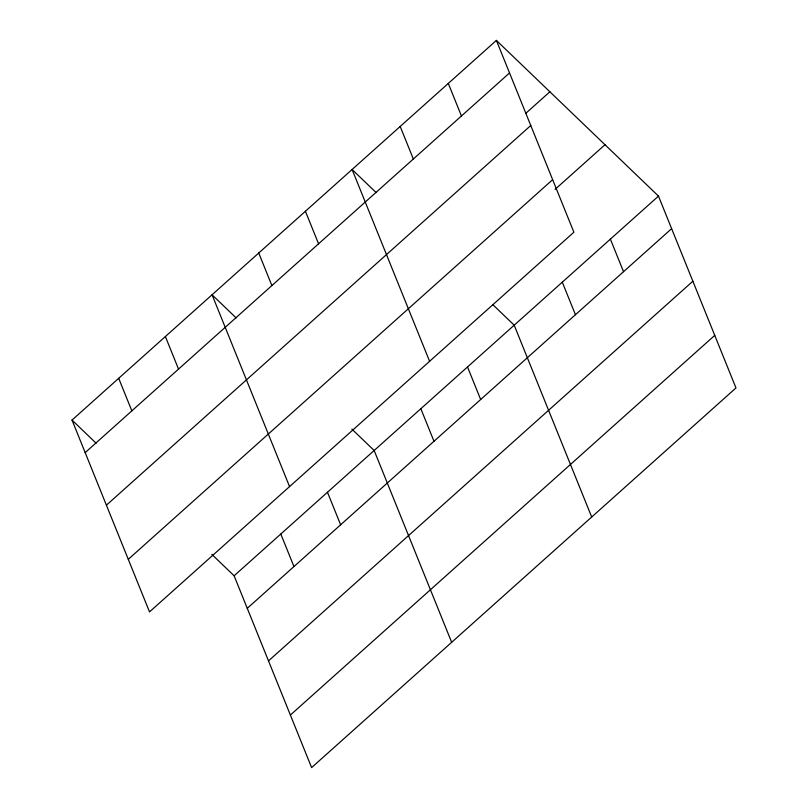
<?xml version="1.0" encoding="UTF-8"?>
<svg xmlns="http://www.w3.org/2000/svg" width="808" height="808" viewBox="0 0 808 808"><rect width="100%" height="100%" fill="white"/><g stroke="black" fill="none" stroke-linecap="round" stroke-linejoin="round"><path stroke-width="1.21" d="M496.385 40.4L573.882 232.219L149.52 611.898L72.023 420.069L496.385 40.4L658.48 196.102L735.977 387.931L311.615 767.6L234.118 575.781L211.827 554.369M85.173 452.621L509.535 72.952M525.826 113.302L549.874 91.779M106.403 505.182L530.765 125.513M128.28 559.328L552.652 179.659M555.045 189.405L604.99 144.723M234.118 575.781L658.48 196.102M247.268 608.323L671.63 228.654M268.498 660.883L692.87 281.214M290.385 715.04L714.747 335.37M376.174 192.607L352.096 169.488L429.604 361.307M492.799 304.636L514.201 325.19L591.698 517.019M236.128 317.897L212.06 294.779L289.557 486.598M351.864 429.078L374.154 450.48L451.662 642.31M72.023 420.069L96.091 443.188M610.383 239.138L623.534 271.68M562.287 282.164L575.437 314.716M448.288 83.426L461.439 115.978M400.192 126.462L413.343 159.004M467.519 366.953L480.669 399.506M420.837 408.717L433.987 441.269M305.414 211.252L318.564 243.804M258.742 253.015L271.892 285.567M327.472 492.254L340.623 524.796M280.8 534.017L293.95 566.56M165.377 336.542L178.528 369.094M118.695 378.306L131.845 410.858"/></g></svg>
